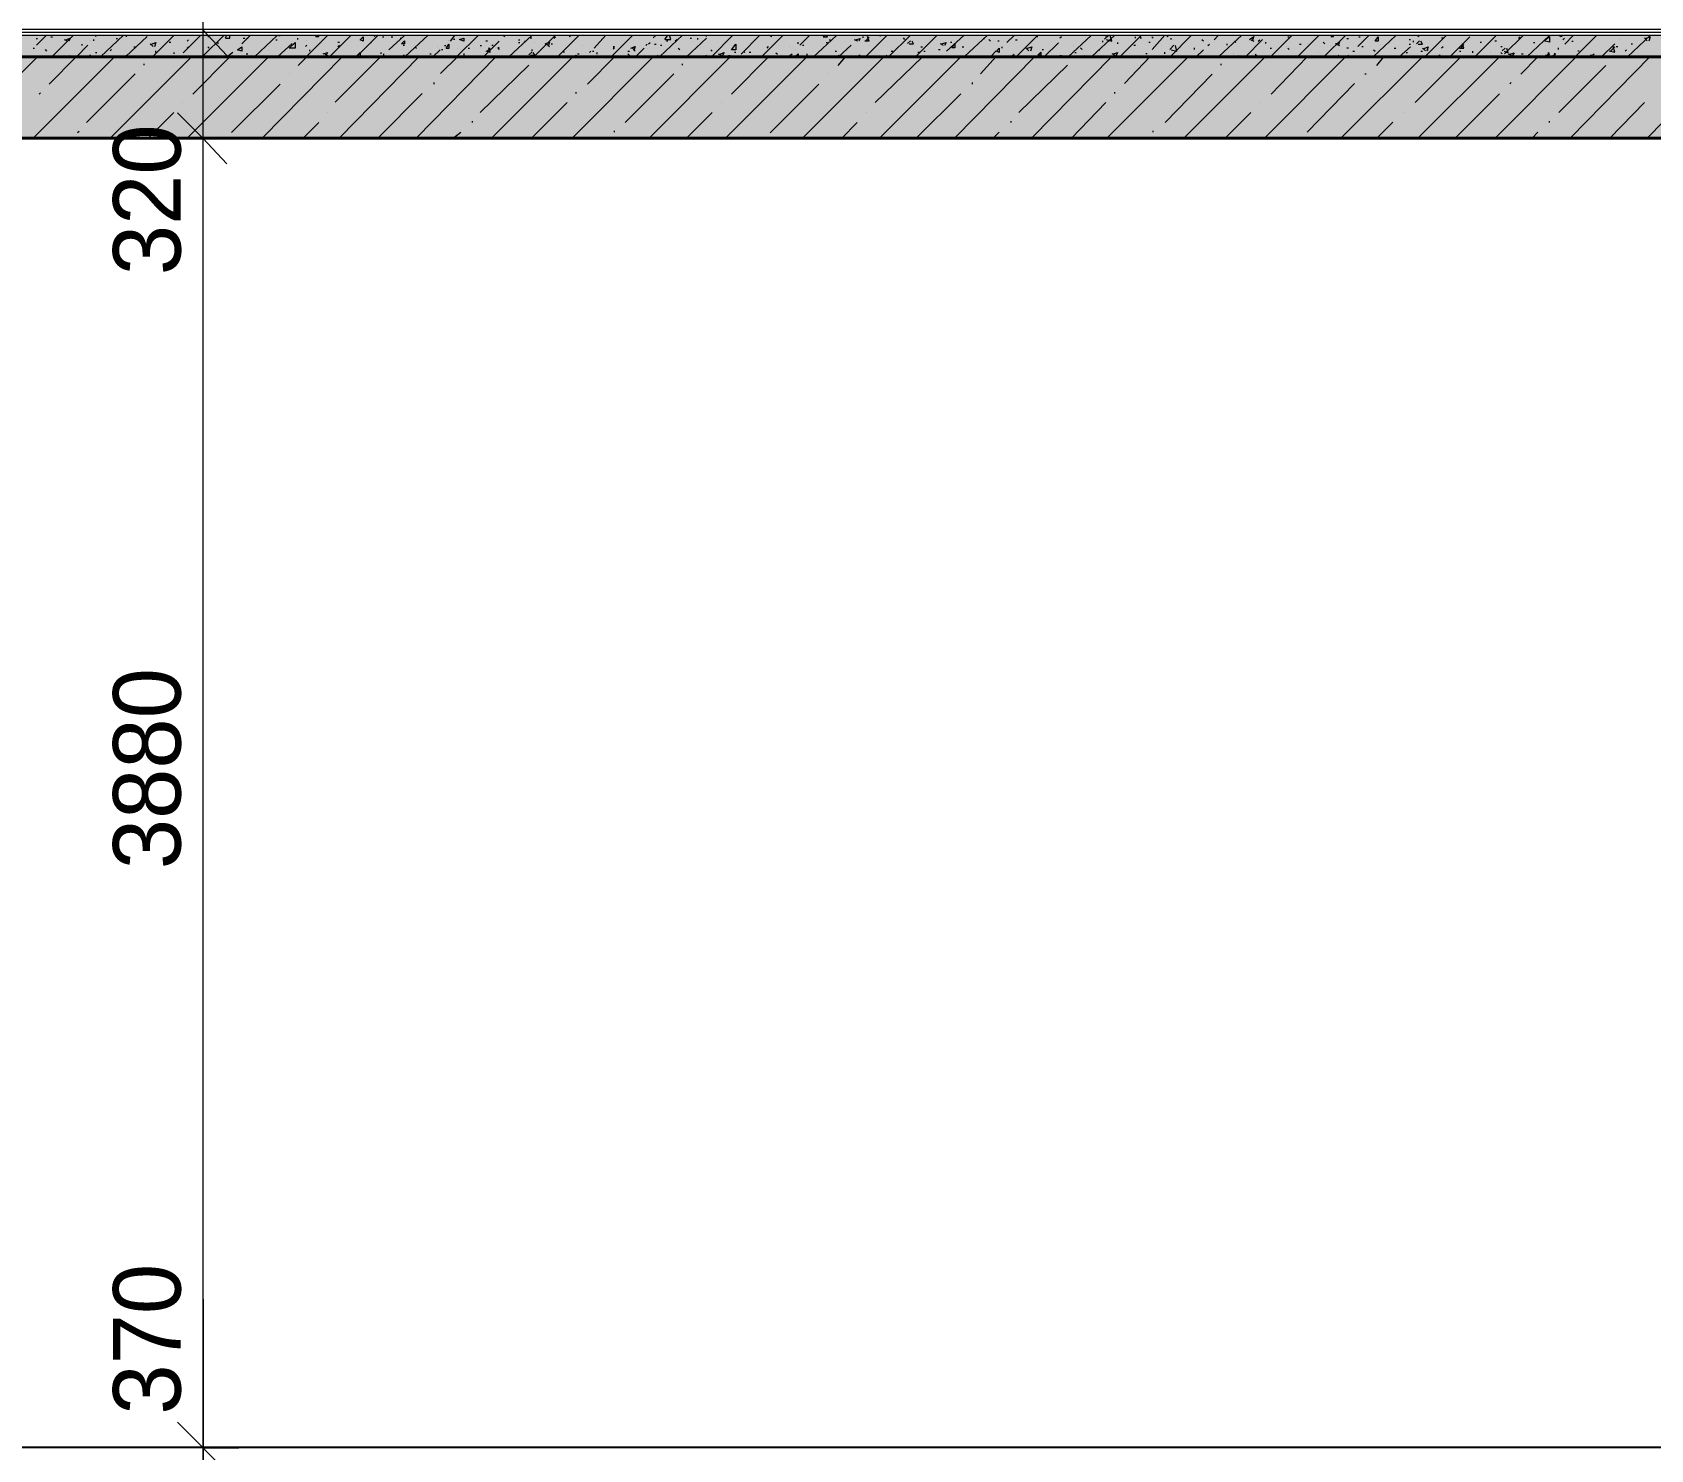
# Model space of a CAD drawing. Header units: millimetres. Extents: x -135211 to 49383, y -8033 to 228499.
# Drawn here: x -17669 to -12871, y 48646 to 52848 of the extents above; entities that cross this region are included whole.
import ezdxf

# ---------------------------------------------------------------- set-up
doc = ezdxf.new("R2010")
doc.units = ezdxf.units.MM
doc.layers.add('PDF _Геометрия', color=7, linetype='Continuous', true_color=0x1d1d1d)
doc.layers.add('PDF _Сплошная заливка', color=7, linetype='Continuous', true_color=0xffffff)
doc.layers.add('PDF _Текст', color=7, linetype='Continuous')

msp = doc.modelspace()

# ---------------------------------------------------------------- hatches: boundary and pattern name
at = {"layer": 'PDF _Сплошная заливка', "transparency": 33554559}
h = msp.add_hatch(color=256, dxfattribs=at)
h.paths.add_polyline_path([(-77398.8375915002, 52535.51989196878), (-77398.8375915002, 52776.42463318465), (-103546.0112988801, 52776.42463318465), (-103546.0112988801, 52535.51989196878)])
h.paths.add_polyline_path([(146.768885612255, 52535.51989196878), (146.768885612255, 52776.42463318465), (-22999.65702283529, 52776.42463318465), (-22999.65702283529, 52535.51989196878)])
h.paths.add_polyline_path([(-23351.00181990939, 52535.51989196878), (-23351.00181990939, 52776.42463318465), (-26352.24833949412, 52776.42463318465), (-26352.24833949412, 52535.51989196878)])
h.paths.add_polyline_path([(-26398.81210778105, 52535.51989196878), (-26398.81210778105, 52776.42463318465), (-44097.27712665802, 52776.42463318465), (-44097.27712665802, 52535.51989196878)])
h.paths.add_polyline_path([(-45350.26580056082, 52535.51989196878), (-45350.26580056082, 52776.42463318465), (-50899.8203663938, 52776.42463318465), (-50899.8203663938, 52535.51989196878)])

# ---------------------------------------------------------------- linework, layer by layer
at = {"layer": 'PDF _Геометрия', "color": 7, "lineweight": 9}
for points in [[(-17162.19772599713, 49092.07956726945), (-17162.19772599713, 48651.74870411693), (-17162.19772599713, 52533.78727495984), (-17162.19772599713, 52855.51209531385), (-17162.19772599713, 53452.46869584249), (-17162.19772599713, 56153.3379828239), (-17162.19772599713, 56733.28009456276), (-17162.19772599713, 57055.07444250548), (-17162.19772599713, 57651.96151544543), (-17162.19772599713, 60352.82906530501), (-17162.19772599713, 60932.84244175438), (-17162.19772599713, 61292.65475427225)], [(-22897.04491216989, 52775.70699501465), (-96.6929183047032, 52775.70699501465), (-96.6929183047032, 52839.24117213599), (-96.6929183047032, 52847.65271359871), (-96.6929183047032, 52856.14599987641), (-22897.04491216989, 52856.14599987641)], [(-96.6929183047032, 52847.65271359871), (-22897.04491216989, 52847.65271359871)], [(-96.6929183047032, 52839.24117213599), (-22897.04491216989, 52839.24117213599)], [(-17162.19772599713, 52127.41586179817), (-17162.19772599713, 52567.67545312084), (-17162.19772599713, 52694.68531393242)], [(-18327.98752956014, 48652.2732389029), (-9607.75061061245, 48652.2732389029), (-9607.75061061245, 52534.21895524386), (-18327.98752956014, 52534.21895524386)], [(-17162.19772599713, 52533.78727495984), (-17284.65196349204, 52533.78727495984)], [(-17163.08663624543, 52533.89179790428), (-17056.90926445866, 52533.89179790428)], [(148.9801586183894, 48653.33308315772), (-19848.78286154335, 48653.33308315772)], [(-17162.19772599713, 48651.74870411693), (-17284.65196349204, 48651.74870411693)], [(-17163.08663624543, 48651.89395141424), (-17056.90926445866, 48651.89395141424)], [(-17162.19772599713, 48469.77766177027), (-17162.19772599713, 48651.74870411693), (-17162.19772599713, 48283.46304599729), (-17162.19772599713, 45032.26926096337)]]:
    msp.add_lwpolyline(points, dxfattribs=at)
at = {"layer": 'PDF _Геометрия', "color": 7, "lineweight": 40}
for points in [[(-96.6929183047032, 53046.66677009287), (-96.6929183047032, 52775.70699501465), (-22994.22725588932, 52775.70699501465)], [(-22994.22725588932, 52534.39398192377), (-96.6929183047032, 52534.39398192377), (-96.6929183047032, 51954.42211422629)]]:
    msp.add_lwpolyline(points, dxfattribs=at)
at = {"layer": 'PDF _Геометрия', "lineweight": 9}
for points in [[(-17657.00460215965, 52809.65436172162), (-17627.22176445868, 52839.2935180839)], [(-17613.92605411456, 52834.98907260161), (-17609.67368753559, 52834.98907260161)], [(-17611.40963059412, 52775.24980639923), (-17548.25541830482, 52838.75741129665)], [(-17482.32031859556, 52835.74014723912), (-17478.06311061252, 52840.00082710919)], [(-17466.59253560661, 52775.91590971335), (-17399.09676445868, 52839.43256358832)], [(-17392.1784426338, 52776.23579753222), (-17328.90445676635, 52835.52651973143)], [(-17390.32272599713, 52835.11644090402), (-17390.32272599713, 52839.37861730209)], [(-17313.2552149681, 52775.73535808441), (-17249.93811061251, 52839.19314117408)], [(-17236.65627896012, 52839.94728340275), (-17232.39003368944, 52839.94728340275)], [(-17221.51255624449, 52787.85802539811), (-17170.97176445866, 52838.68559146351)], [(-17164.17800715509, 52776.34449943007), (-17100.77945676635, 52839.8839095107)], [(-17148.91912194745, 52835.91113447551), (-17144.64964907405, 52835.91113447551)], [(-17135.87561061251, 52835.00916869644), (-17135.87561061251, 52835.00916869644)], [(-17096.27682773984, 52831.36043146844), (-17092.00541830482, 52839.76760164329)], [(-17096.05354389307, 52831.24373592094), (-17083.23137984329, 52831.24373592094), (-17083.23137984329, 52839.72284744669)], [(-17047.47099488572, 52813.89814856619), (-17021.81311061251, 52839.27411472525)], [(-17034.86081783095, 52827.48617124398), (-17030.58714907405, 52831.76157909282)], [(-17010.60844818331, 52775.27504949844), (-16942.84676445866, 52838.75635605275)], [(-16857.25434401065, 52775.04268425003), (-16793.68811061251, 52838.53568399393)], [(-16828.78426445866, 52835.39806335459), (-16828.78426445866, 52839.60942824734)], [(-16828.58003212084, 52835.36082345446), (-16820.01022599712, 52835.36082345446), (-16820.01022599712, 52839.57251299095)], [(-16787.10036386334, 52776.22615945552), (-16723.4958029202, 52839.75569175271)], [(-16708.17713619764, 52775.67365650147), (-16644.52945676634, 52839.17642582984)], [(-16697.17368753559, 52838.72674909722), (-16697.17368753559, 52838.72674909722)], [(-16657.59104267647, 52840.13688984208), (-16653.30349522788, 52835.84759765387), (-16653.30349522788, 52840.13688984208)], [(-16631.26989557268, 52834.82172099193), (-16626.98137984327, 52834.82172099193)], [(-16612.07681843459, 52796.32487700566), (-16565.56311061249, 52838.61594878042)], [(-16604.9487484689, 52834.65879525594), (-16600.65926445866, 52834.65879525594)], [(-16563.39328551812, 52776.38258691254), (-16495.3708029202, 52839.82327556999)], [(-16512.91887984327, 52831.50234895248), (-16512.91887984327, 52831.50234895248)], [(-16429.30025016768, 52821.53341156166), (-16416.40445676634, 52838.4438352869)], [(-16410.02272057161, 52776.16654638817), (-16346.21214907404, 52839.61653947041)], [(-16319.89003368943, 52838.61641326617), (-16319.89003368943, 52838.61641326617)], [(-16271.54755182074, 52834.83006226575), (-16267.2458029202, 52839.06349789375)], [(-16255.76581588319, 52775.0687707884), (-16188.27945676635, 52838.53265791741)], [(-16192.58411050933, 52831.78296739575), (-16188.27945676635, 52831.78296739575)], [(-16181.29973485984, 52776.26019796362), (-16118.08714907404, 52839.7604002048)], [(-16122.39438489922, 52830.42161838654), (-16118.08714907404, 52834.66046098831)], [(-16111.14532156142, 52776.60643911191), (-16047.89484138174, 52840.07275915046)], [(-16078.52580639288, 52839.46984272939), (-16074.21695676635, 52835.22941195131)], [(-16002.73492225767, 52801.40743452631), (-15968.9284952279, 52839.52834648267)], [(-15953.29789163993, 52775.52270556672), (-15889.96214907404, 52839.00253294249)], [(-15828.41329680046, 52831.7367355321), (-15819.76984138174, 52840.16217360707)], [(-15808.54791870066, 52776.1153305601), (-15740.8034952279, 52839.60549471564)], [(-15793.31972714007, 52827.24062348562), (-15784.67368753557, 52839.91948610236)], [(-15792.46836573549, 52827.16335699315), (-15775.89964907402, 52827.16335699315), (-15780.21947254978, 52839.84141632621)], [(-15670.61118753557, 52835.75324704863), (-15670.61118753557, 52840.00828904887)], [(-15655.14163512159, 52775.91967033137), (-15591.64484138173, 52839.41822470316)], [(-15567.55184589593, 52783.82688479645), (-15512.67849522788, 52838.91883037092)], [(-15506.06350686243, 52776.59225068753), (-15442.48618753557, 52840.09901207581)], [(-15481.91313870672, 52839.50668187558), (-15477.58234138173, 52835.24465189953), (-15477.58234138173, 52839.50668187558)], [(-15393.15878471412, 52809.92586633215), (-15363.51984138173, 52839.4959684608)], [(-15352.56104314198, 52775.46412319107), (-15284.55349522788, 52838.9836345502)], [(-15323.98625608392, 52834.97328495852), (-15319.64964907402, 52839.24103236933)], [(-15323.89347372824, 52834.90824467578), (-15310.87561061249, 52834.90824467578), (-15315.21254038265, 52839.17630972186)], [(-15214.36118753557, 52839.35024674262), (-15214.36118753557, 52839.35024674262)], [(-15214.36118753557, 52839.35024674262), (-15214.36118753557, 52839.35024674262)], [(-15205.58714907404, 52831.61615384671), (-15205.58714907404, 52835.88626410499)], [(-15201.07049856831, 52823.02160891783), (-15188.03907215096, 52823.02160891783), (-15192.38052056491, 52835.76490100158)], [(-15199.13794868179, 52775.2784275716), (-15135.39484138173, 52838.80578140315)], [(-15196.72904291388, 52822.22438295805), (-15188.03907215096, 52834.89519797988)], [(-15157.28565775984, 52838.92543388235), (-15152.94291830479, 52838.92543388235)], [(-15128.98353538336, 52776.44062631356), (-15065.2025336894, 52840.00573902854)], [(-15087.09593214971, 52831.64107681193), (-15082.75061061249, 52827.36652149873)], [(-15050.05982042263, 52775.8926668403), (-14986.23618753556, 52839.42767270997)], [(-14958.07367721231, 52792.34662885824), (-14907.26984138171, 52838.8677884206)], [(-14904.61269071819, 52776.58089836287), (-14837.07753368941, 52840.0506877418)], [(-14779.18786971539, 52817.51264356152), (-14758.11118753556, 52838.6585133409)], [(-14751.17928485727, 52776.400505607), (-14687.91887984326, 52839.87748903377)], [(-14692.2787255927, 52835.65965607488), (-14687.91887984326, 52835.65965607488)], [(-14622.08899998257, 52831.72858012741), (-14617.72657215095, 52835.94891106259)], [(-14597.69655251749, 52775.30086593207), (-14529.98618753557, 52838.78954675188)], [(-14527.54429235734, 52776.46294056014), (-14459.79387984326, 52839.99095684236)], [(-14489.72629067989, 52827.39575520612), (-14477.34195676635, 52840.06995855704)], [(-14486.11599522787, 52840.11072322849), (-14486.11599522787, 52835.88748576875)], [(-14485.32108944793, 52826.48107405174), (-14468.56791830481, 52822.25543491696), (-14472.93583306104, 52839.15622129705)], [(-14444.25185002823, 52775.12438192744), (-14380.82753368941, 52838.61989228816)], [(-14398.37561061249, 52831.04265123928), (-14398.37561061249, 52835.27078835035)], [(-14385.19867604837, 52834.39113068302), (-14380.82753368941, 52830.08939629893)], [(-14350.1038132433, 52834.96982819083), (-14345.73137984326, 52830.73981759756)], [(-14348.56697813906, 52797.40390548834), (-14310.6352259971, 52839.78418505828)], [(-14306.23523473697, 52838.87217137901), (-14301.86118753557, 52834.64237948968), (-14301.86118753557, 52838.87217137901)], [(-14295.17281025412, 52775.74976962453), (-14231.66887984326, 52839.25191904554)], [(-14165.12072958602, 52825.95922824264), (-14152.70253368941, 52838.6680861549)], [(-14150.4758939965, 52776.37863556254), (-14082.51022599712, 52839.88724084407)], [(-14059.84325031233, 52826.90698133281), (-14047.41407215095, 52835.38645888021), (-14051.79747940021, 52822.66635434031)], [(-14007.92890089389, 52839.34170211243), (-14003.54387984326, 52839.34170211243)], [(-13997.01473070589, 52776.12997719385), (-13933.35157215095, 52839.64486245358)], [(-13946.51289098502, 52834.6951542846), (-13942.12561061248, 52834.6951542846)], [(-13913.69287133079, 52779.82754818408), (-13854.38522599709, 52839.13698747756)], [(-13839.16633565098, 52775.04980284598), (-13775.41887984324, 52838.57543713394)], [(-13819.30643374455, 52835.43789724806), (-13810.5150336894, 52835.43789724806), (-13810.5150336894, 52839.61184460247)], [(-13814.907155466, 52834.55804305733), (-13810.5150336894, 52838.80710071979)], [(-13738.94831032594, 52805.86793272269), (-13705.22657215095, 52839.7382351131)], [(-13735.94371415461, 52834.8849891256), (-13731.54868753556, 52834.8849891256)], [(-13731.54868753556, 52835.69026524629), (-13731.54868753556, 52835.69026524629)], [(-13693.75543606681, 52775.68319935403), (-13626.2602259971, 52839.21474185125)], [(-13560.46940012927, 52835.34885053238), (-13556.06791830479, 52839.53169298329)], [(-13540.26940855832, 52775.50841470947), (-13477.10157215095, 52839.04567488906)], [(-13494.64964907401, 52839.95289017482), (-13494.64964907401, 52839.95289017482)], [(-13466.43926441349, 52775.89594646608), (-13406.90926445862, 52835.13526430303)], [(-13391.18944833805, 52776.14172600439), (-13327.94291830478, 52839.61090865479)], [(-13304.17227177341, 52784.06034261396), (-13248.97657215093, 52839.10871387499)], [(-13262.1630662862, 52830.7263023567), (-13257.75061061248, 52834.9213691102)], [(-13237.76295686244, 52775.07319568618), (-13170.01022599709, 52838.55227797329)], [(-13139.33104646848, 52835.74141700128), (-13134.91407215095, 52839.94077977809)], [(-13134.91407215095, 52839.12968489595), (-13134.91407215095, 52834.93211952667)], [(-13124.87396276213, 52813.55438500611), (-13099.81791830478, 52838.90186407034)], [(-13093.02952789752, 52776.59641100659), (-13029.62561061248, 52840.07773619793)], [(-13003.30349522787, 52839.93258662134), (-13003.30349522787, 52839.93258662134)], [(-12939.61402815189, 52775.53039177298), (-12871.69291830478, 52839.02124179886)], [(-12889.24099522787, 52839.15983675587), (-12889.24099522787, 52839.15983675587)], [(-12884.24473175617, 52830.53019777998), (-12871.69291830478, 52834.81266587527), (-12876.11957543045, 52822.04096249144)], [(-17666.56834832218, 52801.47401914423), (-17662.31791830482, 52801.47401914423)], [(-17657.79463262091, 52830.1901652538), (-17653.54387984329, 52830.1901652538)], [(-17631.47348551711, 52796.96151269547), (-17627.22176445868, 52792.77903351988)], [(-17592.12561061251, 52784.8623202221), (-17592.12561061251, 52784.8623202221)], [(-17574.57753368943, 52814.38748729754), (-17574.57753368943, 52814.38748729754)], [(-17574.3183874036, 52827.02597409583), (-17565.8034952279, 52822.77026263539)], [(-17569.79930522427, 52826.11558164086), (-17557.02945676637, 52830.37161599292), (-17561.28375990698, 52821.85780898222)], [(-17538.45596310083, 52775.7885948992), (-17504.38522599713, 52809.64790029362)], [(-17521.9333029202, 52813.17395491047), (-17521.9333029202, 52808.91489725515)], [(-17495.61118753559, 52823.14681269564), (-17495.61118753559, 52823.14681269564)], [(-17486.83714907405, 52823.09046835543), (-17486.83714907405, 52827.34909293982)], [(-17482.32031859556, 52788.31281446149), (-17478.06311061252, 52788.31281446149)], [(-17438.45174008922, 52793.05706016063), (-17434.19291830481, 52797.31934804551)], [(-17420.9043086867, 52830.23665836632), (-17416.64484138174, 52830.23665836632)], [(-17368.2620144791, 52805.31965398855), (-17364.00061061251, 52805.31965398855)], [(-17319.89000736595, 52814.23422156151), (-17311.35637984329, 52805.77176714945)], [(-17315.3802852501, 52813.32686347533), (-17302.58234138174, 52817.59400381525), (-17306.84600457025, 52804.8655034254)], [(-17302.58234138174, 52788.79516184846), (-17302.58234138174, 52792.99112368953)], [(-17262.97742606391, 52818.96893784907), (-17258.71214907405, 52818.96893784907)], [(-17249.93811061251, 52788.39843606223), (-17249.93811061251, 52784.20230421796)], [(-17210.33513185629, 52821.93838329311), (-17206.06791830481, 52826.2090697748)], [(-17210.33513185629, 52800.80210865632), (-17206.06791830481, 52805.0015644853)], [(-17148.91912194745, 52805.43549499584), (-17144.64964907405, 52801.23381572001)], [(-17118.32753368943, 52813.76432678999), (-17118.32753368943, 52817.96695897163)], [(-17091.55949005998, 52776.19585536497), (-17074.45734138174, 52788.87808947165)], [(-17056.90926445866, 52800.61216203406), (-17056.90926445866, 52800.61216203406)], [(-17043.63453353223, 52830.95104307603), (-17039.36118753557, 52830.95104307603)], [(-17039.36118753557, 52821.61440685199), (-17039.36118753557, 52821.61440685199)], [(-17034.86081783095, 52784.36489489711), (-17030.58714907405, 52784.36489489711)], [(-16969.16887984327, 52793.24010721654), (-16969.16887984327, 52793.24010721654)], [(-16947.1236608183, 52826.06148991929), (-16942.84676445866, 52826.06148991929)], [(-16941.07881352372, 52776.62137237358), (-16898.97657215096, 52814.72557155763)], [(-16881.42849522788, 52826.49014756859), (-16881.42849522788, 52830.70135590235)], [(-16859.38650380562, 52805.95823471205), (-16855.10637984327, 52810.17039595161)], [(-16855.10637984327, 52822.87658411184), (-16855.10637984327, 52822.87658411184)], [(-16846.33234138174, 52792.35510384517), (-16846.33234138174, 52796.56584086989)], [(-16811.23618753557, 52814.11562625328), (-16811.23618753557, 52814.11562625328)], [(-16806.54224530178, 52784.3990656262), (-16793.68811061251, 52788.61345031261), (-16797.97049389675, 52780.1149397038)], [(-16802.25985487556, 52783.54293749698), (-16793.68811061251, 52779.25706893644)], [(-16762.87563109169, 52818.81860120251), (-16758.59195676635, 52818.81860120251)], [(-16762.87563109169, 52806.10187325873), (-16758.59195676635, 52810.3890410552)], [(-16741.04387984327, 52822.10409080139), (-16741.04387984327, 52822.10409080139)], [(-16710.0384791047, 52775.25440406374), (-16697.17368753559, 52787.90455192087), (-16697.17368753559, 52775.25440406374)], [(-16662.07753368943, 52817.28905349758), (-16662.07753368943, 52817.28905349758)], [(-16662.07753368943, 52813.92874490649), (-16662.07753368943, 52813.92874490649)], [(-16635.75541830482, 52788.36754365249), (-16635.75541830482, 52784.07760568105)], [(-16626.98137984327, 52779.82182449822), (-16626.98137984327, 52784.04224425465)], [(-16578.62760136508, 52831.06196041375), (-16574.33714907404, 52831.06196041375)], [(-16569.85388566382, 52809.85061241515), (-16565.56311061249, 52809.85061241515)], [(-16534.75902285875, 52805.35961757737), (-16530.46695676637, 52801.13570383304)], [(-16490.89044435241, 52784.73015245443), (-16486.59676445865, 52784.73015245443)], [(-16481.76189246716, 52775.25511636118), (-16460.27464907404, 52796.45558384155)], [(-16469.04868753559, 52804.93732382053), (-16469.04868753559, 52804.93732382053)], [(-16455.79558154735, 52797.21506068722), (-16451.50061061251, 52797.21506068722)], [(-16447.02186584608, 52809.00522927596), (-16442.72657215098, 52809.00522927596)], [(-16433.95253368943, 52823.30553763733), (-16433.95253368943, 52823.30553763733)], [(-16420.70071874227, 52827.40929278147), (-16416.40445676634, 52827.40929278147)], [(-16407.63041830481, 52801.15807932887), (-16407.63041830481, 52801.15807932887)], [(-16398.85637984327, 52797.69115700456), (-16398.85637984327, 52797.69115700456)], [(-16390.08234138173, 52784.90688818192), (-16390.08234138173, 52780.67789227336)], [(-16376.83214023594, 52800.90694511385), (-16372.53426445866, 52800.90694511385)], [(-16341.73727743088, 52809.12166198501), (-16337.43811061249, 52809.12166198501)], [(-16331.41955085554, 52775.69330862888), (-16284.79387984327, 52822.31897964116)], [(-16324.18984602834, 52822.55338445732), (-16319.89003368943, 52822.55338445732)], [(-16324.02341431631, 52793.70045973247), (-16311.11599522788, 52789.47036214003), (-16315.41613032708, 52802.16416898436)], [(-16319.72327204555, 52792.84078268502), (-16311.11599522788, 52801.30274207497)], [(-16306.64241462581, 52809.74091288921), (-16302.34195676635, 52809.74091288921)], [(-16284.79387984327, 52801.94826701498), (-16289.09498322329, 52801.94826701498), (-16284.79387984327, 52797.71545948324)], [(-16227.6789733144, 52826.11763018505), (-16223.37561061249, 52826.11763018505)], [(-16227.6789733144, 52818.43955163293), (-16223.37561061249, 52818.43955163293)], [(-16210.13154191188, 52821.7722059959), (-16205.82753368943, 52821.7722059959)], [(-16196.89577823426, 52780.95612202179), (-16188.27945676635, 52789.42697336036)], [(-16192.42736950208, 52780.07141696019), (-16179.50541830481, 52780.07141696019), (-16183.81039480807, 52788.54465527001)], [(-16188.27945676635, 52797.03724429048), (-16188.27945676635, 52792.80094277083)], [(-16179.50541830481, 52818.19572667856), (-16179.50541830481, 52818.19572667856)], [(-16148.5620212307, 52814.43897557027), (-16135.63522599713, 52818.67718290151), (-16139.94181630174, 52805.96432057891)], [(-16144.25542374373, 52813.64990314035), (-16135.63522599713, 52805.17348847789)], [(-16131.16810060049, 52813.55971169956), (-16126.86118753559, 52813.55971169956)], [(-16096.0732377954, 52793.01107056488), (-16091.76503368941, 52788.77302820281)], [(-16052.20465928908, 52784.22407886657), (-16047.89484138174, 52784.22407886657)], [(-16039.1208029202, 52810.37239608953), (-16039.1208029202, 52810.37239608953)], [(-16030.34676445865, 52788.35859298832), (-16030.34676445865, 52788.35859298832)], [(-16017.10979648399, 52788.18076477032), (-16012.79868753557, 52792.42341899524)], [(-16008.33608078274, 52792.40716626784), (-16004.02464907404, 52792.40716626784)], [(-15995.25061061251, 52788.0759010659), (-15995.25061061251, 52783.83437335162)], [(-15946.92007087385, 52806.3289311381), (-15942.60637984326, 52806.3289311381)], [(-15946.92007087385, 52797.84029590228), (-15942.60637984326, 52802.08549120933), (-15946.92007087385, 52802.08549120933)], [(-15903.05149236754, 52792.52046292886), (-15898.73618753559, 52792.52046292886)], [(-15903.05149236754, 52784.02865199711), (-15898.73618753559, 52779.78186851375)], [(-15894.14300125654, 52801.63650580043), (-15881.18811061251, 52805.88392455433), (-15885.50406096502, 52793.21547598219)], [(-15889.82704370609, 52800.84571118339), (-15881.18811061251, 52792.35088087356)], [(-15880.0644415764, 52776.11731205288), (-15854.86599522787, 52801.45813682282)], [(-15850.40919815992, 52809.0797539433), (-15846.09195676635, 52813.25637029348)], [(-15846.09195676635, 52801.44898591357), (-15846.09195676635, 52801.44898591357)], [(-15841.63548245867, 52814.03944384871), (-15837.31791830481, 52818.28669382456)], [(-15824.08805105614, 52813.08367485567), (-15819.76984138174, 52813.08367485567)], [(-15806.54061965361, 52810.4018128578), (-15802.22176445865, 52810.4018128578)], [(-15788.99318825106, 52822.99146848624), (-15784.67368753557, 52822.99146848624)], [(-15762.67204114726, 52822.82631967644), (-15758.35157215096, 52827.07818532402)], [(-15753.89832544599, 52801.56246550575), (-15749.57753368941, 52797.3824144382)], [(-15729.74164627244, 52775.61579891308), (-15670.61118753557, 52830.70599832793)], [(-15718.80346264092, 52831.01490283612), (-15714.48137984326, 52831.01490283612)], [(-15696.93330292018, 52830.86172742154), (-15696.93330292018, 52826.60763832711)], [(-15657.38745273207, 52796.65956074342), (-15653.06311061251, 52792.47607495846)], [(-15635.39866366843, 52784.67054626154), (-15626.74099522788, 52780.41391608497)], [(-15630.95091162808, 52783.72637757869), (-15617.96695676634, 52787.98332539052), (-15622.29258992699, 52779.54340304349)], [(-15587.19772712194, 52789.40808947216), (-15582.8708029202, 52789.40808947216)], [(-15560.87658001813, 52792.64697231319), (-15556.54868753557, 52788.38780105451)], [(-15543.32914861558, 52789.10449793168), (-15539.00061061249, 52789.10449793168)], [(-15490.68685440801, 52801.44293604611), (-15486.35637984327, 52805.70464838691)], [(-15464.3657073042, 52787.71912657194), (-15460.03426445863, 52783.52876412842)], [(-15429.17030957963, 52775.58030107945), (-15416.16407215096, 52784.0347076985)], [(-15424.93811061251, 52805.27805016806), (-15424.93811061251, 52805.27805016806)], [(-15407.39003368941, 52797.4784540087), (-15407.39003368941, 52797.4784540087)], [(-15407.29046087606, 52776.30245895906), (-15398.61599522788, 52784.75988860147), (-15398.61599522788, 52776.30245895906)], [(-15398.61599522788, 52814.39177565782), (-15398.61599522788, 52818.58431660681)], [(-15385.40226599279, 52809.9905785805), (-15381.06791830479, 52809.9905785805)], [(-15372.29387984327, 52784.54748759025), (-15372.29387984327, 52780.354002671)], [(-15315.21254038265, 52817.98431741467), (-15310.87561061249, 52817.98431741467)], [(-15306.43882468138, 52826.38086583436), (-15302.10157215095, 52826.38086583436)], [(-15288.89139327886, 52792.39359418682), (-15284.55349522788, 52792.39359418682)], [(-15279.0392425617, 52775.99364365752), (-15240.68330292018, 52809.86517474438)], [(-15231.82261257425, 52826.67267870835), (-15223.1352259971, 52822.47565896692)], [(-15227.38970753115, 52825.81451494407), (-15214.36118753557, 52830.01361308082), (-15218.70166766872, 52821.54295591009)], [(-15223.1352259971, 52821.60621457373), (-15223.1352259971, 52825.87745597244)], [(-15188.03907215096, 52810.350793896), (-15188.03907215096, 52810.350793896)], [(-15122.19079495477, 52792.10372794685), (-15117.84676445865, 52792.10372794685)], [(-15073.90154910261, 52814.56518054392), (-15065.2025336894, 52823.04477720132)], [(-15069.4744537541, 52813.70782233273), (-15056.42849522788, 52813.70782233273), (-15060.77478504591, 52822.11726674803)], [(-15043.22735364339, 52789.01455018202), (-15038.88041830479, 52789.01455018202)], [(-15034.45363794212, 52805.04929924754), (-15030.10637984327, 52805.04929924754)], [(-15025.67992224084, 52792.30164438459), (-15021.33234138173, 52792.30164438459)], [(-14981.8113437345, 52797.01213781921), (-14977.46214907404, 52797.01213781921)], [(-14977.39423253659, 52814.72587376781), (-14968.68811061249, 52810.51980267124)], [(-14972.97068755698, 52813.87241644244), (-14959.91407215095, 52818.08056974322), (-14964.26391233198, 52809.59164598581)], [(-14946.71648092946, 52818.76602019811), (-14942.36599522788, 52818.76602019811)], [(-14933.59195676634, 52809.4226343275), (-14933.59195676634, 52805.21531476817)], [(-14911.62161812437, 52805.04758781588), (-14907.26984138171, 52805.04758781588)], [(-14850.2056082155, 52830.00909315051), (-14845.85157215095, 52830.00909315051)], [(-14832.65817681297, 52826.49255826633), (-14828.30349522787, 52822.20702328073)], [(-14827.46030941579, 52776.41511602173), (-14810.75541830481, 52793.3398984577)], [(-14806.33702970919, 52822.8519749945), (-14801.98137984326, 52822.8519749945)], [(-14793.20734138173, 52800.86139984457), (-14793.20734138173, 52805.07548583901)], [(-14762.46845120283, 52779.434465876), (-14758.11118753556, 52783.64980085859)], [(-14753.69473550157, 52825.89195546933), (-14749.33714907402, 52825.89195546933)], [(-14722.96585249895, 52801.9263322025), (-14714.24099522788, 52793.49253976695)], [(-14717.82749577286, 52801.07573211639), (-14705.46695676634, 52805.2929405812), (-14709.82615699524, 52792.57031566968)], [(-14674.73129419016, 52797.38878023079), (-14670.37080292017, 52797.38878023079)], [(-14668.69370445079, 52775.10209494444), (-14626.50061061249, 52817.44260040441)], [(-14582.63041830481, 52810.37229876445), (-14582.63041830481, 52810.37229876445)], [(-14578.22042147623, 52788.27358427193), (-14573.85637984326, 52788.27358427193)], [(-14560.67299007371, 52801.7197675261), (-14556.3083029202, 52797.4243858473)], [(-14508.03069586609, 52796.27958448735), (-14503.66407215096, 52796.27958448735)], [(-14494.89003368941, 52819.0317703372), (-14494.89003368941, 52823.25469568127)], [(-14468.53747246132, 52784.91485060891), (-14459.79387984326, 52780.68889194195)], [(-14463.40692086145, 52784.06855482759), (-14451.01984138171, 52788.29481845644), (-14455.38840165848, 52779.77113923195)], [(-14451.01984138171, 52817.87510844575), (-14451.01984138171, 52813.6488448169)], [(-14402.7461074509, 52809.90374417832), (-14398.37561061249, 52809.90374417832)], [(-14367.65124464582, 52785.10033832188), (-14363.27945676632, 52785.10033832188)], [(-14358.87752894455, 52818.89305482599), (-14354.50541830479, 52818.89305482599)], [(-14310.6352259971, 52784.71190655186), (-14310.6352259971, 52788.94316613328)], [(-14296.71757867812, 52797.21490754042), (-14284.31311061248, 52809.98274835566)], [(-14293.08714907402, 52831.17608455541), (-14293.08714907402, 52826.94598055038)], [(-14292.31947818397, 52796.37512757646), (-14275.53907215093, 52792.1426190069), (-14279.91408763317, 52809.070872952)], [(-14284.31311061248, 52826.03339073814), (-14284.31311061248, 52826.03339073814)], [(-14222.89484138171, 52797.68361928464), (-14222.89484138171, 52801.91800133642)], [(-14217.74932726282, 52775.45387463614), (-14196.57272599709, 52796.62690557014)], [(-14200.95064632175, 52827.07272322132), (-14196.57272599709, 52822.83918594366)], [(-14183.40321491924, 52809.26179482962), (-14179.02464907402, 52813.42464140839)], [(-14126.38041830479, 52809.71799769313), (-14126.38041830479, 52813.95581446231)], [(-14108.83234138173, 52784.15432430372), (-14108.83234138173, 52784.15432430372)], [(-14104.43977360782, 52822.1904984424), (-14100.05830292018, 52817.95173762491)], [(-14071.54801304369, 52775.92841414623), (-14021.09195676634, 52826.74685599699)], [(-14056.18802895202, 52826.10205041617), (-14047.41407215095, 52821.86142342368)], [(-14043.02376369896, 52783.66872071283), (-14038.6400336894, 52779.42956535267)], [(-14034.25004799769, 52821.73107164082), (-14029.86599522787, 52825.97053911669)], [(-14012.31791830479, 52819.03978704426), (-14012.31791830479, 52814.79791106362)], [(-13999.15518519263, 52801.13748555281), (-13994.76984138173, 52801.13748555281)], [(-13950.89964907402, 52805.08943082421), (-13950.89964907402, 52805.08943082421)], [(-13946.51289098502, 52801.62261761125), (-13942.12561061248, 52797.37824365433)], [(-13911.41802817995, 52813.22293975356), (-13907.02945676634, 52813.22293975356)], [(-13889.48137984324, 52814.78092650766), (-13889.48137984324, 52814.78092650766)], [(-13854.38522599709, 52788.32075440109), (-13854.38522599709, 52788.32075440109)], [(-13841.22830256981, 52818.6608838025), (-13836.83714907402, 52814.41276288114)], [(-13819.28907215095, 52810.04263605955), (-13819.28907215095, 52810.04263605955)], [(-13805.42267540093, 52814.14779643647), (-13792.96695676634, 52818.32414480275), (-13797.35972406348, 52809.89990183688)], [(-13801.75964891438, 52813.26960048843), (-13792.96695676634, 52809.09324479612)], [(-13771.03857695968, 52830.05535553865), (-13766.64484138173, 52830.05535553865)], [(-13771.03857695968, 52802.06315883117), (-13766.64484138173, 52802.06315883117)], [(-13753.49114555716, 52792.63805233125), (-13749.09676445863, 52792.63805233125)], [(-13727.16999845335, 52805.98235281265), (-13722.77464907401, 52805.98235281265)], [(-13692.07513564829, 52796.44026278138), (-13687.67849522788, 52792.26022477691)], [(-13670.13041830479, 52813.26564027289), (-13670.13041830479, 52813.26564027289)], [(-13630.6591257394, 52801.13987952013), (-13626.2602259971, 52801.13987952013)], [(-13616.14643444402, 52775.43366417252), (-13582.3900336894, 52805.00993336774)], [(-13595.56426293436, 52788.14904918298), (-13591.16407215095, 52788.14904918298)], [(-13586.79054723307, 52827.02684877595), (-13582.3900336894, 52827.02684877595)], [(-13586.79054723307, 52813.52250216837), (-13582.3900336894, 52813.52250216837)], [(-13573.61599522785, 52818.49766024388), (-13573.61599522785, 52822.75335773585)], [(-13564.8780537069, 52814.13354943488), (-13556.06791830479, 52822.64977508788)], [(-13559.77522376234, 52813.3108221495), (-13547.29387984324, 52813.3108221495), (-13551.69568442802, 52821.75239640141)], [(-13551.69568442802, 52792.09396533586), (-13547.29387984324, 52792.09396533586)], [(-13547.33126887673, 52801.32696521805), (-13538.51984138171, 52792.88476464996)], [(-13542.22897721673, 52800.43018278993), (-13529.74580292018, 52804.68923235754), (-13534.14825302547, 52791.98737058901)], [(-13534.14825302547, 52797.05305644112), (-13529.74580292018, 52797.05305644112)], [(-13490.27967451913, 52831.41909271247), (-13485.87561061246, 52831.41909271247)], [(-13490.27967451913, 52801.82075334451), (-13485.87561061246, 52806.00604961516)], [(-13437.63738031154, 52792.18083814355), (-13433.23137984324, 52792.18083814355)], [(-13436.95149794301, 52801.35232810871), (-13424.45734138171, 52801.35232810871), (-13428.86366461027, 52814.06537188435)], [(-13433.27716748054, 52800.54498217352), (-13424.45734138171, 52813.25801860048)], [(-13398.1352259971, 52787.71590128922), (-13398.1352259971, 52791.90605830182)], [(-13376.22137040268, 52818.77400292434), (-13371.81311061249, 52818.77400292434)], [(-13345.49099522787, 52788.96255004694), (-13345.49099522787, 52788.96255004694)], [(-13332.35279189634, 52822.69680407129), (-13327.94291830478, 52822.69680407129)], [(-13314.80536049382, 52805.68682046875), (-13310.39484138171, 52805.68682046875)], [(-13314.80536049382, 52788.69481506264), (-13310.39484138171, 52784.50158946198)], [(-13310.44967366927, 52792.87724287134), (-13301.62080292017, 52801.3361484093)], [(-13305.35464885093, 52791.98481139524), (-13292.84676445865, 52787.79097207696), (-13297.25792909127, 52800.51798418372)], [(-13292.90288883909, 52784.322592907), (-13284.0727259971, 52780.0548004224)], [(-13287.80840230531, 52783.42810788981), (-13275.29868753556, 52787.69621262144), (-13279.71049768875, 52779.23545015998)], [(-13253.38935058493, 52784.87067435984), (-13248.97657215093, 52784.87067435984)], [(-13218.29448777987, 52817.73960216131), (-13213.88041830479, 52817.73960216131)], [(-13205.10637984326, 52804.92334095248), (-13205.10637984326, 52804.92334095248)], [(-13182.53092303161, 52780.15410830661), (-13170.01022599709, 52780.15410830661), (-13174.42590927352, 52788.62230582637)], [(-13178.10804486224, 52779.27133102775), (-13170.01022599709, 52787.73952854751)], [(-13164.984676486, 52775.79442902868), (-13152.46214907401, 52784.26386449851)], [(-13156.878477871, 52785.07484084284), (-13152.46214907401, 52785.07484084284)], [(-13143.68811061248, 52797.73704309679), (-13143.68811061248, 52801.93430910449)], [(-13130.5573307672, 52826.38252493183), (-13126.1400336894, 52830.65593786308)], [(-13104.23618366338, 52821.95377486586), (-13099.81791830478, 52821.95377486586)], [(-13086.68875226086, 52793.06010936723), (-13082.26984138171, 52793.06010936723)], [(-13042.82017375453, 52780.06549522599), (-13038.39964907402, 52784.26824082202)], [(-13015.33860806268, 52776.20844700102), (-12976.98137984326, 52814.34237813833)], [(-12993.94500240839, 52793.17386933785), (-12976.98137984326, 52788.895148207), (-12981.40416384567, 52805.86057054382)], [(-12989.52221102986, 52792.36170761554), (-12976.98137984326, 52805.0484014454)], [(-12972.63044814439, 52805.78630483925), (-12968.20734138171, 52805.78630483925)], [(-12959.43330292017, 52826.07338676292), (-12959.43330292017, 52826.07338676292)], [(-12946.30930104059, 52792.06391818898), (-12941.88522599709, 52796.34208801093)], [(-12928.76186963807, 52813.97970299369), (-12924.33714907402, 52813.97970299369)], [(-12888.58430841583, 52831.4128170201), (-12880.46695676632, 52822.92239948963)], [(-17894.57694378853, 52533.86267024112), (-17653.54387984329, 52775.17784920931)], [(-17666.92778734682, 52533.94492880674), (-17425.41887984329, 52775.24226740411)], [(-17619.66711780928, 52694.78768932007), (-17539.48137984329, 52775.18651923989)], [(-17596.37862271204, 52776.42209755912), (-17592.12561061251, 52776.42209755912)], [(-17561.28375990698, 52775.31334482926), (-17557.02945676637, 52779.57111748791), (-17557.02945676637, 52775.31334482926)], [(-17499.86774999811, 52780.83766411609), (-17495.61118753559, 52780.83766411609)], [(-17438.56969387367, 52534.06978612576), (-17197.29387984327, 52775.34385644251)], [(-17399.09676445868, 52775.91590971335), (-17399.09676445868, 52775.91590971335)], [(-17394.58316158291, 52775.85714408949), (-17390.32272599713, 52780.04992957792)], [(-17337.6784952279, 52750.91455989453), (-17337.6784952279, 52755.1804010319)], [(-17241.16407215098, 52776.46440810258), (-17241.16407215098, 52776.46440810258)], [(-17210.20184508868, 52534.16327443787), (-16969.16887984327, 52775.412122318)], [(-17192.94678780844, 52665.32266548512), (-17083.23137984329, 52775.39114861694)], [(-17078.72939633729, 52775.3417920609), (-17074.45734138174, 52779.54427398363)], [(-16987.02172715595, 52535.13990339031), (-16749.81791830482, 52776.41491303947)], [(-16938.34994511702, 52779.43918494575), (-16934.07272599712, 52779.43918494575)], [(-16880.80107878202, 52750.06563724469), (-16855.10637984327, 52775.47802070333)], [(-16770.9243764093, 52641.04463022093), (-16635.75541830482, 52776.49643603439)], [(-16758.64131751026, 52535.23339217127), (-16521.69291830482, 52776.55108556842)], [(-16569.85388566382, 52780.22397814417), (-16565.56311061249, 52780.22397814417)], [(-16539.24099522788, 52775.83057969544), (-16539.24099522788, 52775.83057969544)], [(-16539.24099522788, 52775.83057969544), (-16539.24099522788, 52775.83057969544)], [(-16530.26510005328, 52535.36383110724), (-16293.56791830482, 52776.65248630519)], [(-16458.50369015757, 52725.77535932887), (-16407.63041830481, 52776.58040708346)], [(-16341.33980473822, 52610.84534572958), (-16197.05349522788, 52750.54165334255)], [(-16306.91112059959, 52535.46019497696), (-16065.44291830481, 52776.71434328065)], [(-16126.86118753559, 52776.28103675336), (-16126.86118753559, 52776.28103675336)], [(-16069.78310677815, 52533.75923328256), (-15828.54387984326, 52775.0705367375)], [(-16060.97837499033, 52775.83380773094), (-16056.66887984327, 52780.07487377954), (-16056.66887984327, 52775.83380773094)], [(-16030.34676445865, 52775.63429018998), (-16030.34676445865, 52775.63429018998)], [(-16023.18252315065, 52694.6049600582), (-15942.60637984326, 52775.03532783296)], [(-16008.33608078274, 52775.43703328595), (-16004.02464907404, 52775.43703328595)], [(-15841.40825713189, 52533.85578991791), (-15600.41887984327, 52775.13053425091)], [(-15815.31433535488, 52780.88083511119), (-15810.9958029202, 52776.63088247744)], [(-15740.8034952279, 52750.74811705668), (-15740.8034952279, 52755.00061797481)], [(-15714.48137984326, 52775.94350681065), (-15714.48137984326, 52775.94350681065)], [(-15674.93488413461, 52776.4801863429), (-15670.61118753557, 52780.73522834315)], [(-15653.06311061251, 52776.39359326771), (-15653.06311061251, 52776.39359326771)], [(-15613.75070892309, 52533.9853702437), (-15372.29387984327, 52775.22157976522)], [(-15604.74515852447, 52779.38811733326), (-15600.41887984327, 52779.38811733326)], [(-15596.13468174715, 52665.16161761029), (-15486.35637984327, 52775.22732553259)], [(-15389.84195676634, 52775.36433130397), (-15389.84195676634, 52775.36433130397)], [(-15385.36460050926, 52534.07286240484), (-15144.16887984326, 52775.34285440426)], [(-15367.85483459025, 52775.22295190695), (-15363.51984138173, 52775.22295190695)], [(-15363.51984138173, 52775.22295190695), (-15363.51984138173, 52775.22295190695)], [(-15280.11767757758, 52780.46164084049), (-15275.77945676634, 52776.264728433)], [(-15279.21907158723, 52749.93471264793), (-15258.23137984327, 52775.33369744361)], [(-15218.70166766872, 52780.06448518451), (-15214.36118753557, 52780.06448518451)], [(-15179.26503368943, 52775.60302314656), (-15179.26503368943, 52775.60302314656)], [(-15170.0329546485, 52639.96312833304), (-15030.10637984327, 52775.39729693934)], [(-15156.98275959394, 52534.12053684367), (-14916.04387984326, 52775.42085907704)], [(-15139.73822635731, 52776.14851853607), (-15135.39484138173, 52780.34865943444)], [(-14968.68811061249, 52774.97451442387), (-14968.68811061249, 52779.18236273153)], [(-14933.71195049644, 52535.14089036682), (-14696.69291830481, 52776.45200337239)], [(-14857.24537494149, 52725.56983227941), (-14810.75541830481, 52776.41511602173)], [(-14744.25238600234, 52610.6512267043), (-14600.17849522787, 52750.36026137658)], [(-14705.31758279867, 52535.24270939108), (-14468.56791830481, 52776.50790387814)], [(-14661.59676445865, 52780.39348173696), (-14661.59676445865, 52780.39348173696)], [(-14622.08899998257, 52779.27283891731), (-14617.72657215095, 52779.27283891731)], [(-14551.89927437244, 52775.3934440868), (-14547.53426445865, 52779.61627299826), (-14547.53426445865, 52775.3934440868)], [(-14482.02373978209, 52535.2997335804), (-14240.44291830481, 52776.59189540948)], [(-14430.34093803313, 52696.10182267414), (-14354.50541830479, 52776.60140152519)], [(-14402.7461074509, 52776.01101348152), (-14398.37561061249, 52776.01101348152)], [(-14253.63358164835, 52535.38390848645), (-14012.31791830479, 52776.69957183002)], [(-14179.02464907402, 52776.18184667057), (-14179.02464907402, 52776.18184667057)], [(-14143.92849522787, 52750.54555315612), (-14143.92849522787, 52754.78096312795)], [(-14095.66605790656, 52775.60819171408), (-14091.28426445863, 52779.8472574714), (-14091.28426445863, 52775.60819171408)], [(-14016.4843066905, 52533.76792526492), (-13775.41887984324, 52775.04980284598)], [(-13995.62329156458, 52664.93803996834), (-13889.48137984324, 52775.03310836995)], [(-13946.51289098502, 52775.42753724801), (-13942.12561061248, 52775.42753724801)], [(-13797.35972406348, 52780.22902831922), (-13792.96695676634, 52776.05267262689)], [(-13788.81976078232, 52533.90717376828), (-13547.29387984324, 52775.21081683202)], [(-13771.03857695968, 52775.83132440406), (-13766.64484138173, 52780.08015535076)], [(-13682.62821648769, 52749.7332423349), (-13661.35637984324, 52775.10903655994)], [(-13568.43970954251, 52639.78084071483), (-13433.23137984324, 52775.20803424692)], [(-13560.41539273965, 52533.99921784137), (-13319.16887984326, 52775.24573073778)], [(-13499.0533902204, 52780.6834414016), (-13494.64964907401, 52780.6834414016)], [(-13332.0154014716, 52534.0391961006), (-13091.04387984323, 52775.37773653831)], [(-13255.90787290168, 52724.52958620995), (-13205.10637984326, 52775.32747919265)], [(-13191.97334067606, 52775.16390749472), (-13187.55830292017, 52775.16390749472)], [(-13152.46214907401, 52779.99138830836), (-13152.46214907401, 52779.99138830836)], [(-13142.68440189889, 52610.512945972), (-13003.30349522787, 52750.18552143656)], [(-13108.67062029241, 52535.00739373712), (-12871.69291830478, 52776.34327210464)], [(-13060.36760515707, 52775.94599262332), (-13055.9477259971, 52775.94599262332)], [(-13051.59388945581, 52776.67904907415), (-13047.17368753556, 52780.95527222872), (-13047.17368753556, 52776.67904907415)], [(-13034.04645805324, 52776.59641100659), (-13029.62561061248, 52776.59641100659)], [(-13029.62561061248, 52776.59641100659), (-13029.62561061248, 52776.59641100659)], [(-12880.25810235388, 52535.16053222323), (-12643.56791830479, 52776.43745398675)], [(-17508.27073917621, 52580.95209138758), (-17364.00061061251, 52724.86825725297)], [(-17078.1677283731, 52550.81506093086), (-16934.07272599712, 52694.76551316124)], [(-16907.75061061251, 52725.07976250162), (-16907.75061061251, 52725.07976250162)], [(-16477.82272599712, 52694.9675033409), (-16477.82272599712, 52699.19331573548)], [(-15911.22438951765, 52580.74638489557), (-15767.12561061251, 52724.70092812798)], [(-15481.1037197343, 52550.62353696795), (-15337.19772599712, 52694.60014449503)], [(-15310.87561061249, 52724.89566537201), (-15310.87561061249, 52724.89566537201)], [(-14880.9477259971, 52694.75899538992), (-14880.9477259971, 52698.96995891401)], [(-14309.73327384633, 52580.57486452599), (-14170.25061061248, 52724.51487149236)], [(-13889.07291688207, 52552.18152363323), (-13749.09676445863, 52696.11727206514)], [(-13718.39628275207, 52725.54108135407), (-13714.00061061249, 52725.54108135407)], [(-13288.48421339001, 52695.44615542475), (-13284.0727259971, 52699.64030160184)], [(-17649.02091691963, 52665.00916517647), (-17644.76984138174, 52669.2619706124)], [(-17223.6159952279, 52640.94690917648), (-17223.6159952279, 52640.94690917648)], [(-16643.93056485464, 52535.18271821275), (-16512.91887984327, 52666.41113322425)], [(-16188.62013871402, 52534.67196963954), (-16082.99099522788, 52640.51513505115)], [(-16056.66887984327, 52666.58909147404), (-16056.66887984327, 52670.82840385182)], [(-15626.74099522788, 52640.688339683), (-15626.74099522788, 52640.688339683)], [(-15047.39550342216, 52534.99224423632), (-14916.04387984326, 52666.20035762357)], [(-14587.35988912928, 52534.49415175284), (-14486.11599522787, 52640.32403196701)], [(-14459.79387984326, 52666.38542266796), (-14459.79387984326, 52670.61137404976)], [(-14029.86599522787, 52640.55141160653), (-14029.86599522787, 52640.55141160653)], [(-13450.08858764292, 52534.80727342726), (-13319.16887984326, 52666.02326753957)], [(-12991.10420455011, 52534.30368593035), (-12889.24099522787, 52640.15318374261)], [(-17326.05896456602, 52534.43008947232), (-17249.93811061251, 52610.62041844567)], [(-16793.68811061251, 52610.77761228212), (-16793.68811061251, 52610.77761228212)], [(-15729.5068191785, 52534.21795792205), (-15653.06311061251, 52610.44685895509)], [(-15196.81311061249, 52610.59142094509), (-15196.81311061249, 52610.59142094509)], [(-14132.21397492009, 52534.0280907732), (-14056.18811061248, 52610.26988965785)], [(-13599.93811061249, 52610.44479758465), (-13599.93811061249, 52610.44479758465)], [(-17534.96261280317, 52550.796392856), (-17530.70734138174, 52554.9840961802)], [(-16866.4224671781, 52533.96540579927), (-16820.01022599712, 52580.52058954274)], [(-16420.35492721231, 52535.26470984358), (-16398.85637984327, 52552.17767438827)], [(-16363.76022599713, 52580.66961531567), (-16363.76022599713, 52584.89956413002)], [(-15942.60637984326, 52552.37601813945), (-15942.60637984326, 52556.54744439394)], [(-15269.46325674362, 52533.73837816341), (-15223.1352259971, 52580.35269141113)], [(-14818.68750890382, 52535.04549227274), (-14801.98137984326, 52551.97152895373)], [(-14766.8852259971, 52580.53543385289), (-14766.8852259971, 52584.75045658844)], [(-14345.73137984326, 52552.18038698185), (-14345.73137984326, 52556.41039757512)], [(-13681.2480091895, 52535.31205313998), (-13635.03426445863, 52581.89294442697)], [(-13222.03781572032, 52534.8076570982), (-13205.10637984326, 52551.74088933208)], [(-13170.01022599709, 52580.36229288233), (-13170.01022599709, 52584.55863870602)]]:
    msp.add_lwpolyline(points, dxfattribs=at)
at = {"layer": 'PDF _Геометрия', "color": 7, "lineweight": 18}
for points in [[(-17163.95157850671, 52855.86713990441), (-17092.00541830482, 52779.71391114635)], [(-17162.19772599713, 52533.78727495984), (-17238.37617744908, 52609.96572641181)], [(-17163.95157850671, 52534.16162731832), (-17092.00541830482, 52457.93883604014)], [(-17162.19772599713, 48651.74870411693), (-17238.37617744908, 48727.99668315758)], [(-17163.95157850671, 48652.19587046687), (-17092.00541830482, 48580.24622679624)]]:
    msp.add_lwpolyline(points, dxfattribs=at)
at = {"layer": 'PDF _Геометрия', "lineweight": 9}
for points in [[(-16934.07272599712, 52838.71771306168), (-16938.34994511702, 52838.71771306168)], [(-16688.39964907405, 52834.40393054477), (-16688.39964907405, 52821.75283004453), (-16696.97914589448, 52825.96928213986)], [(-13678.90445676634, 52834.47712109912), (-13678.90445676634, 52821.79109009673), (-13687.7055475182, 52821.79109009673)], [(-13170.01022599709, 52819.03768105165), (-13186.94661367232, 52823.30953274771), (-13170.01022599709, 52835.97585824478)], [(-17048.13522599712, 52804.76893133482), (-17048.13522599712, 52792.08382274172), (-17060.96126527594, 52796.28899600546)], [(-16890.20253368943, 52801.12690821582), (-16907.33181632975, 52801.12690821582), (-16890.20253368943, 52818.03841323259)], [(-16565.56311061249, 52822.58667387303), (-16565.56311061249, 52814.0715095654), (-16574.15165208319, 52814.0715095654)], [(-16433.95253368943, 52813.20488673342), (-16433.95253368943, 52800.4527067904), (-16442.55076585684, 52800.4527067904)], [(-16390.08234138173, 52830.62972083592), (-16390.08234138173, 52822.17348486537), (-16402.98104120484, 52826.40248077393)], [(-15582.8708029202, 52796.19269282301), (-15595.85863301097, 52796.19269282301), (-15582.8708029202, 52813.14981011635)], [(-14933.59195676634, 52814.50330244779), (-14933.59195676634, 52801.80516948413), (-14942.30066287624, 52801.80516948413)], [(-14801.98137984326, 52800.91409596326), (-14801.98137984326, 52788.20183302969), (-14810.69977664987, 52792.41560677711)], [(-14679.14484138171, 52789.00192402899), (-14679.14484138171, 52780.56740790859), (-14687.87228283858, 52780.56740790859)], [(-14196.57272599709, 52776.32910239803), (-14200.95064632175, 52776.32910239803)]]:
    msp.add_lwpolyline(points, close=True, dxfattribs=at)
at = {"layer": 'PDF _Сплошная заливка', "lineweight": 9, "transparency": 33554559}
msp.add_solid([(-22897.04491216989, 52839.24117213599), (-96.6929183047032, 52839.24117213599), (-22897.04491216989, 52775.70699501465), (-96.6929183047032, 52775.70699501465)], dxfattribs=at)

# ---------------------------------------------------------------- texts
at = {"layer": 'PDF _Текст', "char_height": 200.4231529793928, "attachment_point": 4, "rotation": 90, "style": ''}
for s, insert in [('320', (-17328.1659303388, 52128.17412155822)), ('3880', (-17328.1659303388, 50367.1438596422)), ('370', (-17328.1659303388, 48750.04658498434))]:
    msp.add_mtext(s, dxfattribs=dict(at, insert=insert))

doc.saveas('drawing.dxf')
